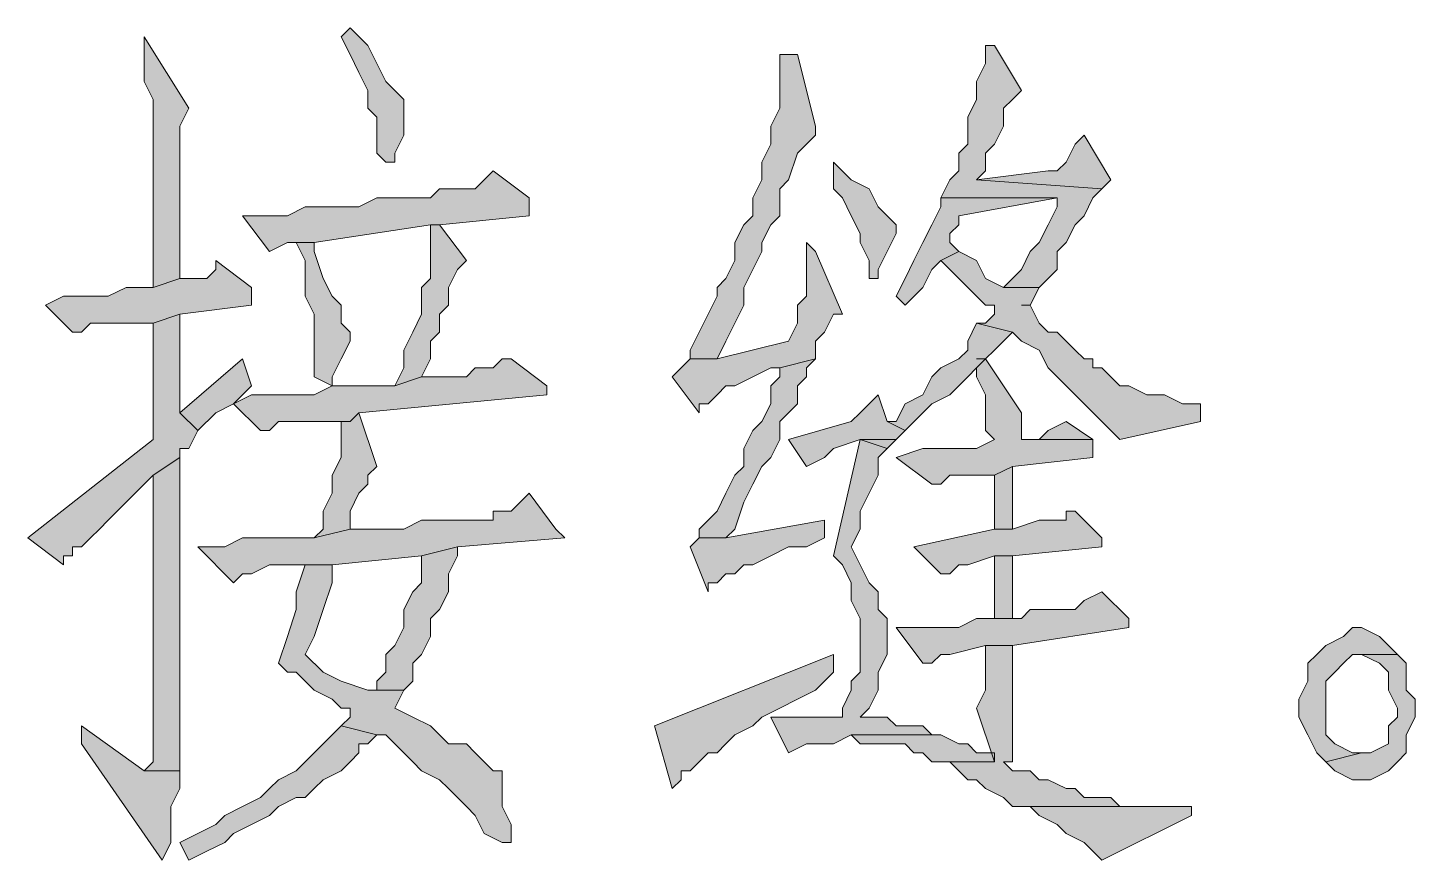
# Model space of a CAD drawing. Header units: millimetres. Extents: x 24 to 410, y 10 to 282.
# Drawn here: x 299.38 to 305.94, y 68.96 to 72.9 of the extents above; entities that cross this region are included whole.
import ezdxf

# ---------------------------------------------------------------- set-up
doc = ezdxf.new("R2010")
doc.units = ezdxf.units.MM

msp = doc.modelspace()

# ---------------------------------------------------------------- hatches: boundary and pattern name
h = msp.add_hatch(color=7)
h.dxf.hatch_style = 2
h.paths.add_polyline_path([(299.931667, 72.855667), (299.931667, 72.644), (299.974, 72.559333), (299.974, 71.670333), (300.101, 71.712667), (300.101, 72.347667), (300.101, 72.432333), (300.143333, 72.517)])
h = msp.add_hatch(color=7)
h.dxf.hatch_style = 2
h.paths.add_polyline_path([(300.905333, 72.898), (300.863, 72.855667), (300.905333, 72.771), (300.947667, 72.686333), (300.99, 72.601667), (300.99, 72.517), (301.032333, 72.474667), (301.032333, 72.305333), (301.074667, 72.263), (301.117, 72.263), (301.117, 72.305333), (301.159333, 72.39), (301.159333, 72.559333), (301.117, 72.601667), (301.074667, 72.644), (301.032333, 72.728667), (300.99, 72.813333)])
h = msp.add_hatch(color=7)
h.dxf.hatch_style = 2
h.paths.add_polyline_path([(303.022, 72.771), (302.937333, 72.771), (302.937333, 72.728667), (302.937333, 72.517), (302.895, 72.432333), (302.895, 72.347667), (302.852667, 72.263), (302.852667, 72.178333), (302.810333, 72.093667), (302.810333, 72.009), (302.768, 71.966667), (302.725667, 71.882), (302.725667, 71.797333), (302.683333, 71.712667), (302.641, 71.670333), (302.641, 71.628), (302.598667, 71.543333), (302.556333, 71.458667), (302.514, 71.374), (302.514, 71.331667), (302.641, 71.331667), (302.683333, 71.416333), (302.725667, 71.501), (302.768, 71.585667), (302.768, 71.670333), (302.810333, 71.755), (302.852667, 71.839667), (302.852667, 71.882), (302.895, 71.966667), (302.937333, 72.009), (302.937333, 72.136), (302.979667, 72.178333), (303.022, 72.305333), (303.064333, 72.347667), (303.106667, 72.39), (303.106667, 72.432333)])
h = msp.add_hatch(color=7)
h.dxf.hatch_style = 2
h.paths.add_polyline_path([(303.953333, 72.813333), (303.911, 72.813333), (303.911, 72.771), (303.911, 72.728667), (303.868667, 72.644), (303.868667, 72.559333), (303.826333, 72.474667), (303.826333, 72.347667), (303.784, 72.305333), (303.784, 72.220667), (303.741667, 72.178333), (303.699333, 72.093667), (304.249667, 72.093667), (304.249667, 72.051333), (304.207333, 71.966667), (304.165, 71.882), (304.122667, 71.839667), (304.080333, 71.755), (304.038, 71.712667), (303.995667, 71.670333), (304.165, 71.670333), (304.207333, 71.712667), (304.249667, 71.755), (304.249667, 71.839667), (304.292, 71.882), (304.334333, 71.966667), (304.376667, 72.009), (304.419, 72.093667), (304.461333, 72.136), (303.868667, 72.178333), (303.911, 72.220667), (303.911, 72.305333), (303.953333, 72.347667), (303.995667, 72.432333), (303.995667, 72.517), (304.038, 72.559333), (304.080333, 72.601667)])
h = msp.add_hatch(color=7)
h.dxf.hatch_style = 2
h.paths.add_polyline_path([(304.376667, 72.39), (304.334333, 72.347667), (304.292, 72.263), (304.249667, 72.220667), (304.207333, 72.220667), (303.868667, 72.178333), (304.461333, 72.136), (304.503667, 72.178333)])
h = msp.add_hatch(color=7)
h.dxf.hatch_style = 2
h.paths.add_polyline_path([(303.191333, 72.263), (303.191333, 72.136), (303.233667, 72.093667), (303.276, 72.009), (303.318333, 71.924333), (303.318333, 71.882), (303.360667, 71.797333), (303.360667, 71.712667), (303.403, 71.712667), (303.403, 71.755), (303.445333, 71.839667), (303.487667, 71.924333), (303.487667, 71.966667), (303.445333, 72.009), (303.403, 72.051333), (303.360667, 72.136), (303.276, 72.178333)])
h = msp.add_hatch(color=7)
h.dxf.hatch_style = 2
h.paths.add_polyline_path([(301.582667, 72.220667), (301.540333, 72.178333), (301.498, 72.136), (301.328667, 72.136), (301.286333, 72.093667), (301.032333, 72.093667), (300.947667, 72.051333), (300.693667, 72.051333), (300.609, 72.009), (300.397333, 72.009), (300.524333, 71.839667), (300.609, 71.882), (300.651333, 71.882), (300.736, 71.882), (301.286333, 71.966667), (301.328667, 71.966667), (301.752, 72.009), (301.752, 72.093667)])
h = msp.add_hatch(color=7)
h.dxf.hatch_style = 2
h.paths.add_polyline_path([(303.699333, 72.093667), (303.699333, 72.051333), (303.657, 71.966667), (303.614667, 71.882), (303.572333, 71.797333), (303.53, 71.712667), (303.487667, 71.628), (303.53, 71.585667), (303.614667, 71.670333), (303.657, 71.755), (303.699333, 71.797333), (303.784, 71.839667), (303.741667, 71.882), (303.741667, 71.924333), (303.784, 71.966667), (303.784, 72.009), (304.249667, 72.093667)])
h = msp.add_hatch(color=7)
h.dxf.hatch_style = 2
h.paths.add_polyline_path([(301.328667, 71.966667), (301.286333, 71.966667), (301.286333, 71.924333), (301.286333, 71.712667), (301.244, 71.670333), (301.244, 71.543333), (301.201667, 71.458667), (301.159333, 71.374), (301.159333, 71.289333), (301.117, 71.204667), (301.244, 71.247), (301.286333, 71.331667), (301.286333, 71.416333), (301.328667, 71.458667), (301.328667, 71.543333), (301.371, 71.585667), (301.371, 71.670333), (301.413333, 71.755), (301.455667, 71.797333)])
h = msp.add_hatch(color=7)
h.dxf.hatch_style = 2
h.paths.add_polyline_path([(300.736, 71.882), (300.651333, 71.882), (300.693667, 71.797333), (300.693667, 71.628), (300.736, 71.543333), (300.736, 71.247), (300.820667, 71.204667), (300.820667, 71.247), (300.863, 71.331667), (300.905333, 71.416333), (300.905333, 71.458667), (300.863, 71.501), (300.863, 71.585667), (300.820667, 71.628), (300.778333, 71.712667), (300.736, 71.839667)])
h = msp.add_hatch(color=7)
h.dxf.hatch_style = 2
h.paths.add_polyline_path([(303.064333, 71.882), (303.064333, 71.628), (303.022, 71.585667), (303.022, 71.501), (302.979667, 71.416333), (302.641, 71.331667), (302.514, 71.331667), (302.471667, 71.289333), (302.429333, 71.247), (302.556333, 71.077667), (302.556333, 71.12), (302.598667, 71.12), (302.641, 71.162333), (302.683333, 71.204667), (302.725667, 71.204667), (302.810333, 71.247), (302.895, 71.289333), (302.937333, 71.289333), (303.106667, 71.331667), (303.106667, 71.416333), (303.149, 71.458667), (303.191333, 71.543333), (303.233667, 71.543333), (303.106667, 71.839667)])
h = msp.add_hatch(color=7)
h.dxf.hatch_style = 2
h.paths.add_polyline_path([(300.270333, 71.797333), (300.270333, 71.755), (300.228, 71.712667), (300.101, 71.712667), (299.974, 71.670333), (299.847, 71.670333), (299.762333, 71.628), (299.550667, 71.628), (299.466, 71.585667), (299.593, 71.458667), (299.635333, 71.458667), (299.677667, 71.501), (299.974, 71.501), (300.101, 71.543333), (300.439667, 71.585667), (300.439667, 71.670333)])
h = msp.add_hatch(color=7)
h.dxf.hatch_style = 2
h.paths.add_polyline_path([(303.784, 71.839667), (303.699333, 71.797333), (303.741667, 71.755), (303.784, 71.712667), (303.826333, 71.670333), (303.868667, 71.628), (303.911, 71.585667), (303.953333, 71.585667), (303.953333, 71.543333), (303.911, 71.501), (303.868667, 71.501), (304.038, 71.458667), (304.080333, 71.416333), (304.165, 71.374), (304.207333, 71.289333), (304.292, 71.204667), (304.376667, 71.12), (304.461333, 71.035333), (304.546, 70.950667), (304.927, 71.035333), (304.927, 71.12), (304.884667, 71.12), (304.842333, 71.12), (304.757667, 71.162333), (304.673, 71.162333), (304.588333, 71.204667), (304.546, 71.204667), (304.503667, 71.247), (304.461333, 71.289333), (304.419, 71.289333), (304.419, 71.331667), (304.376667, 71.331667), (304.334333, 71.374), (304.292, 71.416333), (304.249667, 71.458667), (304.207333, 71.458667), (304.165, 71.501), (304.122667, 71.585667), (304.080333, 71.585667), (304.122667, 71.585667), (304.165, 71.670333), (303.995667, 71.670333), (303.911, 71.712667), (303.868667, 71.797333)])
h = msp.add_hatch(color=7)
h.dxf.hatch_style = 2
h.paths.add_polyline_path([(300.101, 71.543333), (299.974, 71.501), (299.974, 70.950667), (299.381333, 70.485), (299.550667, 70.358), (299.550667, 70.400333), (299.593, 70.400333), (299.593, 70.442667), (299.635333, 70.442667), (299.677667, 70.485), (299.72, 70.527333), (299.762333, 70.569667), (299.804667, 70.612), (299.847, 70.654333), (299.889333, 70.696667), (299.931667, 70.739), (299.974, 70.781333), (300.101, 70.866), (300.101, 70.908333), (300.143333, 70.908333), (300.185667, 70.993), (300.101, 71.077667), (300.101, 71.289333), (300.101, 71.374)])
h = msp.add_hatch(color=7)
h.dxf.hatch_style = 2
h.paths.add_polyline_path([(303.868667, 71.501), (303.826333, 71.416333), (303.826333, 71.374), (303.784, 71.331667), (303.699333, 71.289333), (303.657, 71.247), (303.614667, 71.162333), (303.53, 71.12), (303.487667, 71.035333), (303.445333, 71.035333), (303.53, 70.993), (303.614667, 71.077667), (303.657, 71.12), (303.741667, 71.162333), (303.784, 71.204667), (303.826333, 71.247), (303.868667, 71.289333), (303.911, 71.331667), (303.868667, 71.331667), (303.911, 71.331667), (303.953333, 71.374), (303.995667, 71.416333), (304.038, 71.458667)])
h = msp.add_hatch(color=7)
h.dxf.hatch_style = 2
h.paths.add_polyline_path([(300.397333, 71.331667), (300.101, 71.077667), (300.185667, 70.993), (300.270333, 71.077667), (300.355, 71.12), (300.439667, 71.204667)])
h = msp.add_hatch(color=7)
h.dxf.hatch_style = 2
h.paths.add_polyline_path([(301.667333, 71.331667), (301.625, 71.331667), (301.582667, 71.289333), (301.498, 71.289333), (301.455667, 71.247), (301.244, 71.247), (301.117, 71.204667), (300.820667, 71.204667), (300.736, 71.162333), (300.439667, 71.162333), (300.355, 71.12), (300.482, 70.993), (300.524333, 70.993), (300.566667, 71.035333), (300.905333, 71.035333), (300.947667, 71.077667), (301.836667, 71.162333), (301.836667, 71.204667)])
h = msp.add_hatch(color=7)
h.dxf.hatch_style = 2
h.paths.add_polyline_path([(303.106667, 71.331667), (302.937333, 71.289333), (302.937333, 71.247), (302.895, 71.204667), (302.895, 71.12), (302.852667, 71.035333), (302.810333, 70.993), (302.768, 70.908333), (302.768, 70.823667), (302.725667, 70.781333), (302.683333, 70.696667), (302.641, 70.612), (302.598667, 70.569667), (302.556333, 70.527333), (302.556333, 70.485), (302.683333, 70.485), (302.725667, 70.527333), (302.768, 70.654333), (302.810333, 70.739), (302.852667, 70.823667), (302.895, 70.866), (302.937333, 70.950667), (302.937333, 71.035333), (302.979667, 71.077667), (303.022, 71.12), (303.022, 71.204667), (303.064333, 71.247), (303.064333, 71.289333)])
h = msp.add_hatch(color=7)
h.dxf.hatch_style = 2
h.paths.add_polyline_path([(303.911, 71.331667), (303.868667, 71.289333), (303.868667, 71.247), (303.911, 71.162333), (303.911, 70.993), (303.953333, 70.950667), (303.868667, 70.908333), (303.614667, 70.908333), (303.487667, 70.866), (303.657, 70.739), (303.699333, 70.739), (303.741667, 70.781333), (303.953333, 70.781333), (304.038, 70.823667), (304.419, 70.866), (304.419, 70.950667), (304.080333, 70.950667), (304.080333, 71.077667)])
h = msp.add_hatch(color=7)
h.dxf.hatch_style = 2
h.paths.add_polyline_path([(303.403, 71.162333), (303.360667, 71.12), (303.318333, 71.077667), (303.276, 71.035333), (302.979667, 70.950667), (303.064333, 70.823667), (303.149, 70.866), (303.191333, 70.908333), (303.318333, 70.950667), (303.487667, 70.950667), (303.53, 70.993), (303.445333, 71.035333)])
h = msp.add_hatch(color=7)
h.dxf.hatch_style = 2
h.paths.add_polyline_path([(300.947667, 71.077667), (300.905333, 71.035333), (300.863, 71.035333), (300.863, 70.950667), (300.863, 70.866), (300.820667, 70.781333), (300.820667, 70.696667), (300.778333, 70.612), (300.778333, 70.527333), (300.736, 70.485), (300.905333, 70.527333), (300.905333, 70.612), (300.947667, 70.696667), (300.99, 70.739), (300.99, 70.781333), (301.032333, 70.823667)])
h = msp.add_hatch(color=7)
h.dxf.hatch_style = 2
h.paths.add_polyline_path([(300.905333, 71.035333), (300.566667, 71.035333), (300.609, 71.035333)])
h = msp.add_hatch(color=7)
h.dxf.hatch_style = 2
h.paths.add_polyline_path([(304.292, 71.035333), (304.207333, 70.993), (304.165, 70.950667), (304.080333, 70.950667), (304.419, 70.950667)])
h = msp.add_hatch(color=7)
h.dxf.hatch_style = 2
h.paths.add_polyline_path([(303.318333, 70.950667), (303.191333, 70.400333), (303.233667, 70.358), (303.276, 70.273333), (303.276, 70.188667), (303.318333, 70.104), (303.318333, 69.85), (303.276, 69.807667), (303.276, 69.765333), (303.233667, 69.680667), (303.233667, 69.638333), (303.106667, 69.638333), (302.895, 69.638333), (302.979667, 69.469), (303.064333, 69.511333), (303.191333, 69.511333), (303.276, 69.553667), (303.699333, 69.553667), (303.657, 69.553667), (303.614667, 69.596), (303.487667, 69.596), (303.445333, 69.638333), (303.318333, 69.638333), (303.360667, 69.680667), (303.403, 69.765333), (303.403, 69.85), (303.445333, 69.934667), (303.445333, 70.104), (303.403, 70.146333), (303.403, 70.231), (303.360667, 70.273333), (303.318333, 70.358), (303.276, 70.442667), (303.318333, 70.527333), (303.318333, 70.612), (303.360667, 70.696667), (303.403, 70.781333), (303.403, 70.866), (303.445333, 70.908333)])
h = msp.add_hatch(color=7)
h.dxf.hatch_style = 2
h.paths.add_polyline_path([(303.487667, 70.950667), (303.318333, 70.950667), (303.445333, 70.908333)])
h = msp.add_hatch(color=7)
h.dxf.hatch_style = 2
h.paths.add_polyline_path([(300.101, 70.866), (299.974, 70.781333), (299.974, 69.426667), (299.931667, 69.384333), (300.101, 69.384333), (300.101, 69.426667)])
h = msp.add_hatch(color=7)
h.dxf.hatch_style = 2
h.paths.add_polyline_path([(304.038, 70.823667), (303.953333, 70.781333), (303.953333, 70.527333), (304.038, 70.527333)])
h = msp.add_hatch(color=7)
h.dxf.hatch_style = 2
h.paths.add_polyline_path([(301.752, 70.696667), (301.709667, 70.654333), (301.667333, 70.612), (301.582667, 70.612), (301.582667, 70.569667), (301.244, 70.569667), (301.159333, 70.527333), (300.905333, 70.527333), (300.736, 70.485), (300.524333, 70.485), (300.397333, 70.485), (300.312667, 70.442667), (300.185667, 70.442667), (300.355, 70.273333), (300.397333, 70.315667), (300.439667, 70.315667), (300.524333, 70.358), (300.820667, 70.358), (301.244, 70.400333), (301.413333, 70.442667), (301.921333, 70.485), (301.879, 70.527333)])
h = msp.add_hatch(color=7)
h.dxf.hatch_style = 2
h.paths.add_polyline_path([(304.334333, 70.612), (304.292, 70.612), (304.292, 70.569667), (304.165, 70.569667), (304.038, 70.527333), (303.953333, 70.527333), (303.572333, 70.442667), (303.699333, 70.315667), (303.741667, 70.315667), (303.784, 70.358), (303.826333, 70.358), (303.953333, 70.400333), (304.038, 70.400333), (304.461333, 70.442667), (304.461333, 70.485)])
h = msp.add_hatch(color=7)
h.dxf.hatch_style = 2
h.paths.add_polyline_path([(303.149, 70.569667), (302.683333, 70.485), (302.556333, 70.485), (302.514, 70.442667), (302.598667, 70.231), (302.598667, 70.273333), (302.641, 70.273333), (302.683333, 70.315667), (302.725667, 70.315667), (302.768, 70.358), (302.810333, 70.358), (302.895, 70.400333), (302.979667, 70.442667), (303.064333, 70.442667), (303.149, 70.485)])
h = msp.add_hatch(color=7)
h.dxf.hatch_style = 2
h.paths.add_polyline_path([(301.413333, 70.442667), (301.244, 70.400333), (301.244, 70.273333), (301.201667, 70.231), (301.159333, 70.146333), (301.159333, 70.061667), (301.117, 69.977), (301.074667, 69.934667), (301.074667, 69.85), (301.032333, 69.807667), (301.032333, 69.765333), (300.99, 69.765333), (301.159333, 69.765333), (301.201667, 69.807667), (301.201667, 69.892333), (301.244, 69.934667), (301.286333, 70.019333), (301.286333, 70.104), (301.328667, 70.146333), (301.371, 70.231), (301.371, 70.315667), (301.413333, 70.400333)])
h = msp.add_hatch(color=7)
h.dxf.hatch_style = 2
h.paths.add_polyline_path([(300.820667, 70.358), (300.693667, 70.358), (300.651333, 70.231), (300.651333, 70.146333), (300.609, 70.019333), (300.566667, 69.892333), (300.609, 69.85), (300.651333, 69.85), (300.693667, 69.807667), (300.736, 69.765333), (300.820667, 69.723), (300.863, 69.680667), (300.905333, 69.680667), (300.905333, 69.638333), (300.863, 69.596), (301.032333, 69.553667), (301.074667, 69.553667), (301.117, 69.511333), (301.159333, 69.469), (301.201667, 69.426667), (301.244, 69.384333), (301.328667, 69.342), (301.371, 69.299667), (301.413333, 69.257333), (301.455667, 69.215), (301.498, 69.172667), (301.540333, 69.088), (301.625, 69.045667), (301.667333, 69.045667), (301.667333, 69.130333), (301.625, 69.215), (301.625, 69.384333), (301.582667, 69.384333), (301.540333, 69.426667), (301.498, 69.469), (301.455667, 69.511333), (301.371, 69.511333), (301.328667, 69.553667), (301.286333, 69.596), (301.201667, 69.638333), (301.117, 69.680667), (301.159333, 69.765333), (300.99, 69.765333), (300.863, 69.807667), (300.778333, 69.85), (300.693667, 69.934667), (300.736, 70.019333), (300.778333, 70.146333), (300.820667, 70.273333)])
h = msp.add_hatch(color=7)
h.dxf.hatch_style = 2
h.paths.add_polyline_path([(304.038, 70.400333), (303.953333, 70.400333), (303.953333, 70.358), (303.953333, 70.104), (304.038, 70.104)])
h = msp.add_hatch(color=7)
h.dxf.hatch_style = 2
h.paths.add_polyline_path([(304.461333, 70.231), (304.376667, 70.188667), (304.334333, 70.146333), (304.122667, 70.146333), (304.080333, 70.104), (303.868667, 70.104), (303.784, 70.061667), (303.487667, 70.061667), (303.614667, 69.892333), (303.657, 69.892333), (303.699333, 69.934667), (303.741667, 69.934667), (303.911, 69.977), (304.038, 69.977), (304.588333, 70.061667), (304.588333, 70.104)])
h = msp.add_hatch(color=7)
h.dxf.hatch_style = 2
h.paths.add_polyline_path([(305.646667, 70.061667), (305.604333, 70.019333), (305.519667, 69.977), (305.477333, 69.934667), (305.435, 69.892333), (305.435, 69.807667), (305.392667, 69.723), (305.392667, 69.638333), (305.435, 69.553667), (305.477333, 69.469), (305.519667, 69.426667), (305.689, 69.469), (305.646667, 69.469), (305.562, 69.511333), (305.519667, 69.553667), (305.519667, 69.807667), (305.562, 69.85), (305.604333, 69.892333), (305.646667, 69.934667), (305.858333, 69.934667), (305.816, 69.977), (305.773667, 70.019333), (305.689, 70.061667)])
h = msp.add_hatch(color=7)
h.dxf.hatch_style = 2
h.paths.add_polyline_path([(304.038, 69.977), (303.911, 69.977), (303.911, 69.934667), (303.911, 69.765333), (303.868667, 69.680667), (303.953333, 69.426667), (303.699333, 69.426667), (303.741667, 69.426667), (303.784, 69.384333), (303.826333, 69.342), (303.868667, 69.342), (303.911, 69.299667), (303.995667, 69.257333), (304.038, 69.215), (304.842333, 69.215), (304.8, 69.215), (304.546, 69.215), (304.503667, 69.257333), (304.419, 69.257333), (304.376667, 69.257333), (304.334333, 69.299667), (304.292, 69.299667), (304.207333, 69.342), (304.165, 69.342), (304.122667, 69.384333), (304.038, 69.384333), (303.995667, 69.426667), (304.038, 69.426667), (304.038, 69.511333)])
h = msp.add_hatch(color=7)
h.dxf.hatch_style = 2
h.paths.add_polyline_path([(303.191333, 69.934667), (302.344667, 69.596), (302.429333, 69.299667), (302.471667, 69.342), (302.471667, 69.384333), (302.514, 69.384333), (302.556333, 69.426667), (302.598667, 69.469), (302.641, 69.469), (302.683333, 69.511333), (302.725667, 69.553667), (302.810333, 69.596), (302.852667, 69.638333), (302.937333, 69.680667), (303.022, 69.723), (303.106667, 69.765333), (303.191333, 69.85)])
h = msp.add_hatch(color=7)
h.dxf.hatch_style = 2
h.paths.add_polyline_path([(305.858333, 69.934667), (305.646667, 69.934667), (305.689, 69.934667), (305.773667, 69.892333), (305.816, 69.85), (305.816, 69.765333), (305.858333, 69.680667), (305.858333, 69.638333), (305.816, 69.596), (305.816, 69.511333), (305.731333, 69.469), (305.689, 69.469), (305.519667, 69.426667), (305.562, 69.384333), (305.646667, 69.342), (305.731333, 69.342), (305.816, 69.384333), (305.858333, 69.426667), (305.900667, 69.469), (305.900667, 69.553667), (305.943, 69.638333), (305.943, 69.723), (305.900667, 69.765333), (305.900667, 69.892333)])
h = msp.add_hatch(color=7)
h.dxf.hatch_style = 2
h.paths.add_polyline_path([(303.191333, 69.638333), (303.106667, 69.638333), (303.233667, 69.638333)])
h = msp.add_hatch(color=7)
h.dxf.hatch_style = 2
h.paths.add_polyline_path([(299.635333, 69.596), (299.635333, 69.511333), (300.016333, 68.961), (300.058667, 69.045667), (300.058667, 69.215), (300.101, 69.299667), (300.101, 69.384333), (299.931667, 69.384333)])
h = msp.add_hatch(color=7)
h.dxf.hatch_style = 2
h.paths.add_polyline_path([(300.863, 69.596), (300.820667, 69.553667), (300.778333, 69.511333), (300.736, 69.469), (300.693667, 69.426667), (300.651333, 69.384333), (300.566667, 69.342), (300.524333, 69.299667), (300.482, 69.257333), (300.397333, 69.215), (300.312667, 69.172667), (300.270333, 69.130333), (300.185667, 69.088), (300.101, 69.045667), (300.143333, 68.961), (300.228, 69.003333), (300.312667, 69.045667), (300.355, 69.088), (300.439667, 69.130333), (300.524333, 69.172667), (300.566667, 69.215), (300.651333, 69.257333), (300.693667, 69.257333), (300.736, 69.299667), (300.778333, 69.342), (300.863, 69.384333), (300.905333, 69.426667), (300.947667, 69.469), (300.947667, 69.511333), (300.99, 69.511333), (301.032333, 69.553667)])
h = msp.add_hatch(color=7)
h.dxf.hatch_style = 2
h.paths.add_polyline_path([(303.699333, 69.553667), (303.276, 69.553667), (303.318333, 69.511333), (303.53, 69.511333), (303.572333, 69.469), (303.614667, 69.469), (303.657, 69.426667), (303.953333, 69.426667), (303.953333, 69.469), (303.868667, 69.469), (303.826333, 69.511333), (303.784, 69.511333)])
h = msp.add_hatch(color=7)
h.dxf.hatch_style = 2
h.paths.add_polyline_path([(304.884667, 69.215), (304.122667, 69.215), (304.165, 69.172667), (304.249667, 69.130333), (304.292, 69.088), (304.376667, 69.045667), (304.461333, 68.961), (304.884667, 69.172667)])

# ---------------------------------------------------------------- linework, layer by layer
at = {"color": 7, "lineweight": 0}
for points in [[(299.931667, 72.855667), (299.931667, 72.644), (299.974, 72.559333), (299.974, 71.670333), (300.101, 71.712667), (300.101, 72.347667), (300.101, 72.432333), (300.143333, 72.517)], [(300.905333, 72.898), (300.863, 72.855667), (300.905333, 72.771), (300.947667, 72.686333), (300.99, 72.601667), (300.99, 72.517), (301.032333, 72.474667), (301.032333, 72.305333), (301.074667, 72.263), (301.117, 72.263), (301.117, 72.305333), (301.159333, 72.39), (301.159333, 72.559333), (301.117, 72.601667), (301.074667, 72.644), (301.032333, 72.728667), (300.99, 72.813333)], [(303.022, 72.771), (302.937333, 72.771), (302.937333, 72.728667), (302.937333, 72.517), (302.895, 72.432333), (302.895, 72.347667), (302.852667, 72.263), (302.852667, 72.178333), (302.810333, 72.093667), (302.810333, 72.009), (302.768, 71.966667), (302.725667, 71.882), (302.725667, 71.797333), (302.683333, 71.712667), (302.641, 71.670333), (302.641, 71.628), (302.598667, 71.543333), (302.556333, 71.458667), (302.514, 71.374), (302.514, 71.331667), (302.641, 71.331667), (302.683333, 71.416333), (302.725667, 71.501), (302.768, 71.585667), (302.768, 71.670333), (302.810333, 71.755), (302.852667, 71.839667), (302.852667, 71.882), (302.895, 71.966667), (302.937333, 72.009), (302.937333, 72.136), (302.979667, 72.178333), (303.022, 72.305333), (303.064333, 72.347667), (303.106667, 72.39), (303.106667, 72.432333)], [(303.953333, 72.813333), (303.911, 72.813333), (303.911, 72.771), (303.911, 72.728667), (303.868667, 72.644), (303.868667, 72.559333), (303.826333, 72.474667), (303.826333, 72.347667), (303.784, 72.305333), (303.784, 72.220667), (303.741667, 72.178333), (303.699333, 72.093667), (304.249667, 72.093667), (304.249667, 72.051333), (304.207333, 71.966667), (304.165, 71.882), (304.122667, 71.839667), (304.080333, 71.755), (304.038, 71.712667), (303.995667, 71.670333), (304.165, 71.670333), (304.207333, 71.712667), (304.249667, 71.755), (304.249667, 71.839667), (304.292, 71.882), (304.334333, 71.966667), (304.376667, 72.009), (304.419, 72.093667), (304.461333, 72.136), (303.868667, 72.178333), (303.911, 72.220667), (303.911, 72.305333), (303.953333, 72.347667), (303.995667, 72.432333), (303.995667, 72.517), (304.038, 72.559333), (304.080333, 72.601667)], [(304.376667, 72.39), (304.334333, 72.347667), (304.292, 72.263), (304.249667, 72.220667), (304.207333, 72.220667), (303.868667, 72.178333), (304.461333, 72.136), (304.503667, 72.178333)], [(303.191333, 72.263), (303.191333, 72.136), (303.233667, 72.093667), (303.276, 72.009), (303.318333, 71.924333), (303.318333, 71.882), (303.360667, 71.797333), (303.360667, 71.712667), (303.403, 71.712667), (303.403, 71.755), (303.445333, 71.839667), (303.487667, 71.924333), (303.487667, 71.966667), (303.445333, 72.009), (303.403, 72.051333), (303.360667, 72.136), (303.276, 72.178333)], [(301.582667, 72.220667), (301.540333, 72.178333), (301.498, 72.136), (301.328667, 72.136), (301.286333, 72.093667), (301.032333, 72.093667), (300.947667, 72.051333), (300.693667, 72.051333), (300.609, 72.009), (300.397333, 72.009), (300.524333, 71.839667), (300.609, 71.882), (300.651333, 71.882), (300.736, 71.882), (301.286333, 71.966667), (301.328667, 71.966667), (301.752, 72.009), (301.752, 72.093667)], [(303.699333, 72.093667), (303.699333, 72.051333), (303.657, 71.966667), (303.614667, 71.882), (303.572333, 71.797333), (303.53, 71.712667), (303.487667, 71.628), (303.53, 71.585667), (303.614667, 71.670333), (303.657, 71.755), (303.699333, 71.797333), (303.784, 71.839667), (303.741667, 71.882), (303.741667, 71.924333), (303.784, 71.966667), (303.784, 72.009), (304.249667, 72.093667)], [(301.328667, 71.966667), (301.286333, 71.966667), (301.286333, 71.924333), (301.286333, 71.712667), (301.244, 71.670333), (301.244, 71.543333), (301.201667, 71.458667), (301.159333, 71.374), (301.159333, 71.289333), (301.117, 71.204667), (301.244, 71.247), (301.286333, 71.331667), (301.286333, 71.416333), (301.328667, 71.458667), (301.328667, 71.543333), (301.371, 71.585667), (301.371, 71.670333), (301.413333, 71.755), (301.455667, 71.797333)], [(300.736, 71.882), (300.651333, 71.882), (300.693667, 71.797333), (300.693667, 71.628), (300.736, 71.543333), (300.736, 71.247), (300.820667, 71.204667), (300.820667, 71.247), (300.863, 71.331667), (300.905333, 71.416333), (300.905333, 71.458667), (300.863, 71.501), (300.863, 71.585667), (300.820667, 71.628), (300.778333, 71.712667), (300.736, 71.839667)], [(303.064333, 71.882), (303.064333, 71.628), (303.022, 71.585667), (303.022, 71.501), (302.979667, 71.416333), (302.641, 71.331667), (302.514, 71.331667), (302.471667, 71.289333), (302.429333, 71.247), (302.556333, 71.077667), (302.556333, 71.12), (302.598667, 71.12), (302.641, 71.162333), (302.683333, 71.204667), (302.725667, 71.204667), (302.810333, 71.247), (302.895, 71.289333), (302.937333, 71.289333), (303.106667, 71.331667), (303.106667, 71.416333), (303.149, 71.458667), (303.191333, 71.543333), (303.233667, 71.543333), (303.106667, 71.839667)], [(300.270333, 71.797333), (300.270333, 71.755), (300.228, 71.712667), (300.101, 71.712667), (299.974, 71.670333), (299.847, 71.670333), (299.762333, 71.628), (299.550667, 71.628), (299.466, 71.585667), (299.593, 71.458667), (299.635333, 71.458667), (299.677667, 71.501), (299.974, 71.501), (300.101, 71.543333), (300.439667, 71.585667), (300.439667, 71.670333)], [(303.784, 71.839667), (303.699333, 71.797333), (303.741667, 71.755), (303.784, 71.712667), (303.826333, 71.670333), (303.868667, 71.628), (303.911, 71.585667), (303.953333, 71.585667), (303.953333, 71.543333), (303.911, 71.501), (303.868667, 71.501), (304.038, 71.458667), (304.080333, 71.416333), (304.165, 71.374), (304.207333, 71.289333), (304.292, 71.204667), (304.376667, 71.12), (304.461333, 71.035333), (304.546, 70.950667), (304.927, 71.035333), (304.927, 71.12), (304.884667, 71.12), (304.842333, 71.12), (304.757667, 71.162333), (304.673, 71.162333), (304.588333, 71.204667), (304.546, 71.204667), (304.503667, 71.247), (304.461333, 71.289333), (304.419, 71.289333), (304.419, 71.331667), (304.376667, 71.331667), (304.334333, 71.374), (304.292, 71.416333), (304.249667, 71.458667), (304.207333, 71.458667), (304.165, 71.501), (304.122667, 71.585667), (304.080333, 71.585667), (304.122667, 71.585667), (304.165, 71.670333), (303.995667, 71.670333), (303.911, 71.712667), (303.868667, 71.797333)], [(300.101, 71.543333), (299.974, 71.501), (299.974, 70.950667), (299.381333, 70.485), (299.550667, 70.358), (299.550667, 70.400333), (299.593, 70.400333), (299.593, 70.442667), (299.635333, 70.442667), (299.677667, 70.485), (299.72, 70.527333), (299.762333, 70.569667), (299.804667, 70.612), (299.847, 70.654333), (299.889333, 70.696667), (299.931667, 70.739), (299.974, 70.781333), (300.101, 70.866), (300.101, 70.908333), (300.143333, 70.908333), (300.185667, 70.993), (300.101, 71.077667), (300.101, 71.289333), (300.101, 71.374)], [(303.868667, 71.501), (303.826333, 71.416333), (303.826333, 71.374), (303.784, 71.331667), (303.699333, 71.289333), (303.657, 71.247), (303.614667, 71.162333), (303.53, 71.12), (303.487667, 71.035333), (303.445333, 71.035333), (303.53, 70.993), (303.614667, 71.077667), (303.657, 71.12), (303.741667, 71.162333), (303.784, 71.204667), (303.826333, 71.247), (303.868667, 71.289333), (303.911, 71.331667), (303.868667, 71.331667), (303.911, 71.331667), (303.953333, 71.374), (303.995667, 71.416333), (304.038, 71.458667)], [(300.397333, 71.331667), (300.101, 71.077667), (300.185667, 70.993), (300.270333, 71.077667), (300.355, 71.12), (300.439667, 71.204667)], [(301.667333, 71.331667), (301.625, 71.331667), (301.582667, 71.289333), (301.498, 71.289333), (301.455667, 71.247), (301.244, 71.247), (301.117, 71.204667), (300.820667, 71.204667), (300.736, 71.162333), (300.439667, 71.162333), (300.355, 71.12), (300.482, 70.993), (300.524333, 70.993), (300.566667, 71.035333), (300.905333, 71.035333), (300.947667, 71.077667), (301.836667, 71.162333), (301.836667, 71.204667)], [(303.106667, 71.331667), (302.937333, 71.289333), (302.937333, 71.247), (302.895, 71.204667), (302.895, 71.12), (302.852667, 71.035333), (302.810333, 70.993), (302.768, 70.908333), (302.768, 70.823667), (302.725667, 70.781333), (302.683333, 70.696667), (302.641, 70.612), (302.598667, 70.569667), (302.556333, 70.527333), (302.556333, 70.485), (302.683333, 70.485), (302.725667, 70.527333), (302.768, 70.654333), (302.810333, 70.739), (302.852667, 70.823667), (302.895, 70.866), (302.937333, 70.950667), (302.937333, 71.035333), (302.979667, 71.077667), (303.022, 71.12), (303.022, 71.204667), (303.064333, 71.247), (303.064333, 71.289333)], [(303.911, 71.331667), (303.868667, 71.289333), (303.868667, 71.247), (303.911, 71.162333), (303.911, 70.993), (303.953333, 70.950667), (303.868667, 70.908333), (303.614667, 70.908333), (303.487667, 70.866), (303.657, 70.739), (303.699333, 70.739), (303.741667, 70.781333), (303.953333, 70.781333), (304.038, 70.823667), (304.419, 70.866), (304.419, 70.950667), (304.080333, 70.950667), (304.080333, 71.077667)], [(303.403, 71.162333), (303.360667, 71.12), (303.318333, 71.077667), (303.276, 71.035333), (302.979667, 70.950667), (303.064333, 70.823667), (303.149, 70.866), (303.191333, 70.908333), (303.318333, 70.950667), (303.487667, 70.950667), (303.53, 70.993), (303.445333, 71.035333)], [(300.947667, 71.077667), (300.905333, 71.035333), (300.863, 71.035333), (300.863, 70.950667), (300.863, 70.866), (300.820667, 70.781333), (300.820667, 70.696667), (300.778333, 70.612), (300.778333, 70.527333), (300.736, 70.485), (300.905333, 70.527333), (300.905333, 70.612), (300.947667, 70.696667), (300.99, 70.739), (300.99, 70.781333), (301.032333, 70.823667)], [(300.905333, 71.035333), (300.566667, 71.035333), (300.609, 71.035333)], [(304.292, 71.035333), (304.207333, 70.993), (304.165, 70.950667), (304.080333, 70.950667), (304.419, 70.950667)], [(303.318333, 70.950667), (303.191333, 70.400333), (303.233667, 70.358), (303.276, 70.273333), (303.276, 70.188667), (303.318333, 70.104), (303.318333, 69.85), (303.276, 69.807667), (303.276, 69.765333), (303.233667, 69.680667), (303.233667, 69.638333), (303.106667, 69.638333), (302.895, 69.638333), (302.979667, 69.469), (303.064333, 69.511333), (303.191333, 69.511333), (303.276, 69.553667), (303.699333, 69.553667), (303.657, 69.553667), (303.614667, 69.596), (303.487667, 69.596), (303.445333, 69.638333), (303.318333, 69.638333), (303.360667, 69.680667), (303.403, 69.765333), (303.403, 69.85), (303.445333, 69.934667), (303.445333, 70.104), (303.403, 70.146333), (303.403, 70.231), (303.360667, 70.273333), (303.318333, 70.358), (303.276, 70.442667), (303.318333, 70.527333), (303.318333, 70.612), (303.360667, 70.696667), (303.403, 70.781333), (303.403, 70.866), (303.445333, 70.908333)], [(303.487667, 70.950667), (303.318333, 70.950667), (303.445333, 70.908333)], [(300.101, 70.866), (299.974, 70.781333), (299.974, 69.426667), (299.931667, 69.384333), (300.101, 69.384333), (300.101, 69.426667)], [(304.038, 70.823667), (303.953333, 70.781333), (303.953333, 70.527333), (304.038, 70.527333)], [(301.752, 70.696667), (301.709667, 70.654333), (301.667333, 70.612), (301.582667, 70.612), (301.582667, 70.569667), (301.244, 70.569667), (301.159333, 70.527333), (300.905333, 70.527333), (300.736, 70.485), (300.524333, 70.485), (300.397333, 70.485), (300.312667, 70.442667), (300.185667, 70.442667), (300.355, 70.273333), (300.397333, 70.315667), (300.439667, 70.315667), (300.524333, 70.358), (300.820667, 70.358), (301.244, 70.400333), (301.413333, 70.442667), (301.921333, 70.485), (301.879, 70.527333)], [(304.334333, 70.612), (304.292, 70.612), (304.292, 70.569667), (304.165, 70.569667), (304.038, 70.527333), (303.953333, 70.527333), (303.572333, 70.442667), (303.699333, 70.315667), (303.741667, 70.315667), (303.784, 70.358), (303.826333, 70.358), (303.953333, 70.400333), (304.038, 70.400333), (304.461333, 70.442667), (304.461333, 70.485)], [(303.149, 70.569667), (302.683333, 70.485), (302.556333, 70.485), (302.514, 70.442667), (302.598667, 70.231), (302.598667, 70.273333), (302.641, 70.273333), (302.683333, 70.315667), (302.725667, 70.315667), (302.768, 70.358), (302.810333, 70.358), (302.895, 70.400333), (302.979667, 70.442667), (303.064333, 70.442667), (303.149, 70.485)], [(301.413333, 70.442667), (301.244, 70.400333), (301.244, 70.273333), (301.201667, 70.231), (301.159333, 70.146333), (301.159333, 70.061667), (301.117, 69.977), (301.074667, 69.934667), (301.074667, 69.85), (301.032333, 69.807667), (301.032333, 69.765333), (300.99, 69.765333), (301.159333, 69.765333), (301.201667, 69.807667), (301.201667, 69.892333), (301.244, 69.934667), (301.286333, 70.019333), (301.286333, 70.104), (301.328667, 70.146333), (301.371, 70.231), (301.371, 70.315667), (301.413333, 70.400333)], [(300.820667, 70.358), (300.693667, 70.358), (300.651333, 70.231), (300.651333, 70.146333), (300.609, 70.019333), (300.566667, 69.892333), (300.609, 69.85), (300.651333, 69.85), (300.693667, 69.807667), (300.736, 69.765333), (300.820667, 69.723), (300.863, 69.680667), (300.905333, 69.680667), (300.905333, 69.638333), (300.863, 69.596), (301.032333, 69.553667), (301.074667, 69.553667), (301.117, 69.511333), (301.159333, 69.469), (301.201667, 69.426667), (301.244, 69.384333), (301.328667, 69.342), (301.371, 69.299667), (301.413333, 69.257333), (301.455667, 69.215), (301.498, 69.172667), (301.540333, 69.088), (301.625, 69.045667), (301.667333, 69.045667), (301.667333, 69.130333), (301.625, 69.215), (301.625, 69.384333), (301.582667, 69.384333), (301.540333, 69.426667), (301.498, 69.469), (301.455667, 69.511333), (301.371, 69.511333), (301.328667, 69.553667), (301.286333, 69.596), (301.201667, 69.638333), (301.117, 69.680667), (301.159333, 69.765333), (300.99, 69.765333), (300.863, 69.807667), (300.778333, 69.85), (300.693667, 69.934667), (300.736, 70.019333), (300.778333, 70.146333), (300.820667, 70.273333)], [(304.038, 70.400333), (303.953333, 70.400333), (303.953333, 70.358), (303.953333, 70.104), (304.038, 70.104)], [(304.461333, 70.231), (304.376667, 70.188667), (304.334333, 70.146333), (304.122667, 70.146333), (304.080333, 70.104), (303.868667, 70.104), (303.784, 70.061667), (303.487667, 70.061667), (303.614667, 69.892333), (303.657, 69.892333), (303.699333, 69.934667), (303.741667, 69.934667), (303.911, 69.977), (304.038, 69.977), (304.588333, 70.061667), (304.588333, 70.104)], [(305.646667, 70.061667), (305.604333, 70.019333), (305.519667, 69.977), (305.477333, 69.934667), (305.435, 69.892333), (305.435, 69.807667), (305.392667, 69.723), (305.392667, 69.638333), (305.435, 69.553667), (305.477333, 69.469), (305.519667, 69.426667), (305.689, 69.469), (305.646667, 69.469), (305.562, 69.511333), (305.519667, 69.553667), (305.519667, 69.807667), (305.562, 69.85), (305.604333, 69.892333), (305.646667, 69.934667), (305.858333, 69.934667), (305.816, 69.977), (305.773667, 70.019333), (305.689, 70.061667)], [(304.038, 69.977), (303.911, 69.977), (303.911, 69.934667), (303.911, 69.765333), (303.868667, 69.680667), (303.953333, 69.426667), (303.699333, 69.426667), (303.741667, 69.426667), (303.784, 69.384333), (303.826333, 69.342), (303.868667, 69.342), (303.911, 69.299667), (303.995667, 69.257333), (304.038, 69.215), (304.842333, 69.215), (304.8, 69.215), (304.546, 69.215), (304.503667, 69.257333), (304.419, 69.257333), (304.376667, 69.257333), (304.334333, 69.299667), (304.292, 69.299667), (304.207333, 69.342), (304.165, 69.342), (304.122667, 69.384333), (304.038, 69.384333), (303.995667, 69.426667), (304.038, 69.426667), (304.038, 69.511333)], [(303.191333, 69.934667), (302.344667, 69.596), (302.429333, 69.299667), (302.471667, 69.342), (302.471667, 69.384333), (302.514, 69.384333), (302.556333, 69.426667), (302.598667, 69.469), (302.641, 69.469), (302.683333, 69.511333), (302.725667, 69.553667), (302.810333, 69.596), (302.852667, 69.638333), (302.937333, 69.680667), (303.022, 69.723), (303.106667, 69.765333), (303.191333, 69.85)], [(305.858333, 69.934667), (305.646667, 69.934667), (305.689, 69.934667), (305.773667, 69.892333), (305.816, 69.85), (305.816, 69.765333), (305.858333, 69.680667), (305.858333, 69.638333), (305.816, 69.596), (305.816, 69.511333), (305.731333, 69.469), (305.689, 69.469), (305.519667, 69.426667), (305.562, 69.384333), (305.646667, 69.342), (305.731333, 69.342), (305.816, 69.384333), (305.858333, 69.426667), (305.900667, 69.469), (305.900667, 69.553667), (305.943, 69.638333), (305.943, 69.723), (305.900667, 69.765333), (305.900667, 69.892333)], [(303.191333, 69.638333), (303.106667, 69.638333), (303.233667, 69.638333)], [(299.635333, 69.596), (299.635333, 69.511333), (300.016333, 68.961), (300.058667, 69.045667), (300.058667, 69.215), (300.101, 69.299667), (300.101, 69.384333), (299.931667, 69.384333)], [(300.863, 69.596), (300.820667, 69.553667), (300.778333, 69.511333), (300.736, 69.469), (300.693667, 69.426667), (300.651333, 69.384333), (300.566667, 69.342), (300.524333, 69.299667), (300.482, 69.257333), (300.397333, 69.215), (300.312667, 69.172667), (300.270333, 69.130333), (300.185667, 69.088), (300.101, 69.045667), (300.143333, 68.961), (300.228, 69.003333), (300.312667, 69.045667), (300.355, 69.088), (300.439667, 69.130333), (300.524333, 69.172667), (300.566667, 69.215), (300.651333, 69.257333), (300.693667, 69.257333), (300.736, 69.299667), (300.778333, 69.342), (300.863, 69.384333), (300.905333, 69.426667), (300.947667, 69.469), (300.947667, 69.511333), (300.99, 69.511333), (301.032333, 69.553667)], [(303.699333, 69.553667), (303.276, 69.553667), (303.318333, 69.511333), (303.53, 69.511333), (303.572333, 69.469), (303.614667, 69.469), (303.657, 69.426667), (303.953333, 69.426667), (303.953333, 69.469), (303.868667, 69.469), (303.826333, 69.511333), (303.784, 69.511333)], [(304.884667, 69.215), (304.122667, 69.215), (304.165, 69.172667), (304.249667, 69.130333), (304.292, 69.088), (304.376667, 69.045667), (304.461333, 68.961), (304.884667, 69.172667)]]:
    msp.add_lwpolyline(points, close=True, dxfattribs=at)

doc.saveas('drawing.dxf')
